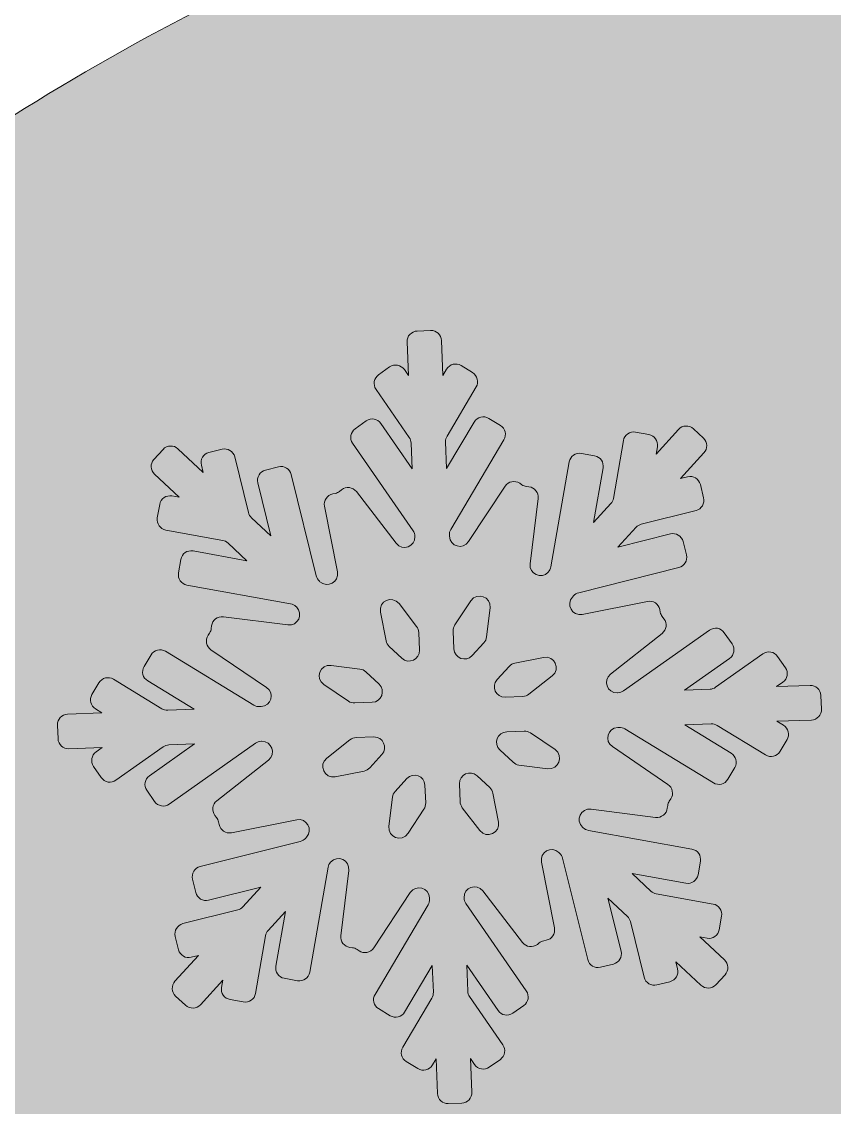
# Model space of a CAD drawing. Header units: millimetres. Extents: x 6 to 192, y -123 to -19.
# Drawn here: x 115.41 to 128.5, y -54.26 to -36.79 of the extents above; entities that cross this region are included whole.
import ezdxf

# ---------------------------------------------------------------- set-up
doc = ezdxf.new("R2010")
doc.units = ezdxf.units.MM
doc.header["$MEASUREMENT"] = 0
doc.layers.add('engraving', color=7, linetype='Continuous')
doc.layers.add('Layer 1', color=7, linetype='Continuous')

msp = doc.modelspace()

# ---------------------------------------------------------------- hatches: boundary and pattern name
at = {"layer": 'Layer 1'}
h = msp.add_hatch(color=2, dxfattribs=at)
h.dxf.hatch_style = 2
edge = h.paths.add_edge_path()
edge.add_spline(control_points=[(177.812, -93.85), (176.467, -94.657), (175.24, -95.279), (174.131, -95.716), (173.022, -96.154), (171.927, -96.439), (170.853, -96.573), (169.777, -96.709), (168.668, -96.691), (167.525, -96.523), (166.382, -96.356), (165.071, -96.069), (163.592, -95.665), (166.349, -92.372), (168.685, -88.49), (170.601, -84.018), (172.518, -79.547), (173.475, -74.992), (173.475, -70.352), (173.475, -65.108), (172.483, -60.184), (170.5, -55.578), (168.516, -50.974), (165.811, -46.956), (162.382, -43.527), (158.953, -40.098), (154.935, -37.393), (150.331, -35.409), (148.214, -34.498), (146.029, -33.798), (143.778, -33.306), (143.229, -31.368), (141.514, -29.909), (139.444, -29.751), (140.949, -28.636), (141.929, -26.852), (141.929, -24.835), (141.929, -21.455), (139.189, -18.715), (135.808, -18.715), (132.428, -18.715), (129.688, -21.455), (129.688, -24.835), (129.688, -26.852), (130.667, -28.636), (132.172, -29.751), (130.144, -29.906), (128.457, -31.31), (127.874, -33.19), (125.431, -33.686), (123.067, -34.425), (120.782, -35.409), (116.177, -37.393), (112.159, -40.098), (108.731, -43.527), (105.302, -46.956), (102.595, -50.974), (100.612, -55.578), (98.628, -60.184), (97.637, -65.108), (97.637, -70.352), (97.637, -75.395), (98.527, -80.102), (100.31, -84.472), (102.09, -88.843), (104.596, -92.74), (107.823, -96.17), (106.209, -97.516), (104.747, -98.809), (103.436, -100.053), (102.125, -101.298), (100.998, -102.39), (100.058, -103.33), (99.115, -104.272), (98.174, -105.347), (97.234, -106.557), (97.234, -106.557), (116.799, -116.844), (116.799, -116.844), (116.865, -116.844), (117.605, -116.322), (119.017, -115.28), (120.429, -114.237), (122.108, -113.095), (124.059, -111.851), (126.009, -110.607), (128.026, -109.464), (130.111, -108.423), (132.193, -107.38), (134.009, -106.86), (135.556, -106.86), (136.699, -106.86), (137.876, -107.044), (139.086, -107.414), (140.296, -107.783), (141.523, -108.237), (142.767, -108.776), (144.01, -109.313), (145.271, -109.901), (146.548, -110.541), (147.825, -111.178), (149.104, -111.767), (150.381, -112.306), (152.196, -113.112), (154.045, -113.884), (155.927, -114.625), (157.81, -115.364), (159.725, -115.986), (161.676, -116.491), (163.626, -116.995), (165.625, -117.331), (167.677, -117.499), (169.727, -117.666), (171.827, -117.583), (173.979, -117.247), (176.869, -116.776), (179.426, -116.07), (181.644, -115.129), (183.863, -114.187), (185.744, -113.247), (187.292, -112.306), (189.039, -111.162), (190.585, -109.951), (191.93, -108.674), (191.93, -108.674), (177.812, -93.85), (177.812, -93.85)], knot_values=[0, 0, 0, 0, 1, 1, 1, 2, 2, 2, 3, 3, 3, 4, 4, 4, 5, 5, 5, 6, 6, 6, 7, 7, 7, 8, 8, 8, 9, 9, 9, 10, 10, 10, 11, 11, 11, 12, 12, 12, 13, 13, 13, 14, 14, 14, 15, 15, 15, 16, 16, 16, 17, 17, 17, 18, 18, 18, 19, 19, 19, 20, 20, 20, 21, 21, 21, 22, 22, 22, 23, 23, 23, 24, 24, 24, 25, 25, 25, 26, 26, 26, 27, 27, 27, 28, 28, 28, 29, 29, 29, 30, 30, 30, 31, 31, 31, 32, 32, 32, 33, 33, 33, 34, 34, 34, 35, 35, 35, 36, 36, 36, 37, 37, 37, 38, 38, 38, 39, 39, 39, 40, 40, 40, 41, 41, 41, 42, 42, 42, 42], degree=3, periodic=1)
edge = h.paths.add_edge_path()
edge.add_spline(control_points=[(132.001, -24.835), (132.001, -22.736), (133.709, -21.028), (135.808, -21.028), (137.908, -21.028), (139.616, -22.736), (139.616, -24.835), (139.616, -26.935), (137.908, -28.643), (135.808, -28.643), (133.709, -28.643), (132.001, -26.935), (132.001, -24.835)], knot_values=[0, 0, 0, 0, 1, 1, 1, 2, 2, 2, 3, 3, 3, 4, 4, 4, 4], degree=3, periodic=1)
edge = h.paths.add_edge_path()
edge.add_spline(control_points=[(150.532, -76.504), (149.691, -78.455), (148.566, -80.152), (147.154, -81.597), (145.742, -83.044), (144.061, -84.186), (142.111, -85.026), (140.16, -85.867), (138.078, -86.286), (135.859, -86.286), (133.64, -86.286), (131.556, -85.867), (129.607, -85.026), (127.655, -84.186), (125.958, -83.044), (124.513, -81.597), (123.067, -80.152), (121.924, -78.455), (121.085, -76.504), (120.243, -74.555), (119.824, -72.47), (119.824, -70.252), (119.824, -68.033), (120.243, -65.95), (121.085, -63.999), (121.924, -62.05), (123.067, -60.369), (124.513, -58.957), (125.958, -57.545), (127.655, -56.42), (129.607, -55.578), (131.556, -54.738), (133.64, -54.318), (135.859, -54.318), (138.078, -54.318), (140.16, -54.738), (142.111, -55.578), (144.061, -56.42), (145.742, -57.545), (147.154, -58.957), (148.566, -60.369), (149.691, -62.05), (150.532, -63.999), (151.372, -65.95), (151.793, -68.033), (151.793, -70.252), (151.793, -72.47), (151.372, -74.555), (150.532, -76.504)], knot_values=[0, 0, 0, 0, 1, 1, 1, 2, 2, 2, 3, 3, 3, 4, 4, 4, 5, 5, 5, 6, 6, 6, 7, 7, 7, 8, 8, 8, 9, 9, 9, 10, 10, 10, 11, 11, 11, 12, 12, 12, 13, 13, 13, 14, 14, 14, 15, 15, 15, 16, 16, 16, 16], degree=3, periodic=1)

# ---------------------------------------------------------------- linework, layer by layer
at = {"layer": 'engraving', "lineweight": 0}
for points, knots in [([(128.281, -47.632), (128.277, -47.539), (128.199, -47.466), (128.106, -47.47), (128.106, -47.47), (127.568, -47.491), (127.568, -47.491), (127.568, -47.491), (127.668, -47.42), (127.668, -47.42), (127.744, -47.367), (127.762, -47.263), (127.709, -47.186), (127.709, -47.186), (127.584, -47.005), (127.584, -47.005), (127.531, -46.928), (127.425, -46.909), (127.348, -46.964), (127.348, -46.964), (126.586, -47.501), (126.586, -47.501), (126.56, -47.52), (126.528, -47.531), (126.496, -47.532), (126.496, -47.532), (126.085, -47.548), (126.085, -47.548), (126.085, -47.548), (126.809, -47.036), (126.809, -47.036), (126.885, -46.983), (126.903, -46.879), (126.851, -46.802), (126.851, -46.802), (126.726, -46.622), (126.726, -46.622), (126.672, -46.544), (126.566, -46.526), (126.489, -46.58), (126.489, -46.58), (125.103, -47.559), (125.103, -47.559), (125.076, -47.578), (125.045, -47.588), (125.012, -47.59), (125.012, -47.59), (125.004, -47.59), (125.004, -47.59), (124.841, -47.596), (124.764, -47.39), (124.893, -47.289), (124.893, -47.289), (125.725, -46.634), (125.725, -46.634), (125.797, -46.577), (125.81, -46.471), (125.754, -46.398), (125.754, -46.398), (125.727, -46.363), (125.727, -46.363), (125.711, -46.343), (125.7, -46.319), (125.695, -46.293), (125.695, -46.293), (125.687, -46.251), (125.687, -46.251), (125.669, -46.159), (125.58, -46.099), (125.488, -46.118), (125.488, -46.118), (124.438, -46.327), (124.438, -46.327), (124.278, -46.359), (124.171, -46.168), (124.281, -46.048), (124.281, -46.048), (124.298, -46.028), (124.298, -46.028), (124.32, -46.004), (124.35, -45.987), (124.382, -45.979), (124.382, -45.979), (125.992, -45.575), (125.992, -45.575), (126.082, -45.552), (126.137, -45.461), (126.115, -45.37), (126.115, -45.37), (126.062, -45.156), (126.062, -45.156), (126.039, -45.065), (125.947, -45.01), (125.857, -45.033), (125.857, -45.033), (125.014, -45.244), (125.014, -45.244), (125.014, -45.244), (125.304, -44.926), (125.304, -44.926), (125.326, -44.902), (125.356, -44.884), (125.388, -44.876), (125.388, -44.876), (126.27, -44.655), (126.27, -44.655), (126.36, -44.632), (126.415, -44.541), (126.393, -44.45), (126.393, -44.45), (126.34, -44.236), (126.34, -44.236), (126.317, -44.146), (126.226, -44.09), (126.135, -44.113), (126.135, -44.113), (126.02, -44.142), (126.02, -44.142), (126.02, -44.142), (126.398, -43.728), (126.398, -43.728), (126.46, -43.659), (126.456, -43.554), (126.388, -43.491), (126.388, -43.491), (126.228, -43.341), (126.228, -43.341), (126.16, -43.277), (126.052, -43.281), (125.988, -43.35), (125.988, -43.35), (125.627, -43.746), (125.627, -43.746), (125.627, -43.746), (125.648, -43.628), (125.648, -43.628), (125.664, -43.536), (125.603, -43.449), (125.511, -43.433), (125.511, -43.433), (125.298, -43.394), (125.298, -43.394), (125.206, -43.378), (125.117, -43.439), (125.101, -43.531), (125.101, -43.531), (124.94, -44.46), (124.94, -44.46), (124.934, -44.492), (124.92, -44.521), (124.898, -44.545), (124.898, -44.545), (124.621, -44.849), (124.621, -44.849), (124.621, -44.849), (124.774, -43.97), (124.774, -43.97), (124.79, -43.879), (124.729, -43.792), (124.638, -43.775), (124.638, -43.775), (124.424, -43.737), (124.424, -43.737), (124.332, -43.72), (124.244, -43.782), (124.228, -43.874), (124.228, -43.874), (123.934, -45.563), (123.934, -45.563), (123.928, -45.594), (123.914, -45.624), (123.892, -45.647), (123.892, -45.647), (123.892, -45.647), (123.892, -45.647), (123.781, -45.769), (123.58, -45.676), (123.6, -45.513), (123.6, -45.513), (123.727, -44.461), (123.727, -44.461), (123.739, -44.369), (123.673, -44.285), (123.581, -44.273), (123.581, -44.273), (123.541, -44.268), (123.541, -44.268), (123.514, -44.265), (123.489, -44.255), (123.467, -44.24), (123.467, -44.24), (123.434, -44.218), (123.434, -44.218), (123.356, -44.165), (123.25, -44.186), (123.198, -44.264), (123.198, -44.264), (122.609, -45.156), (122.609, -45.156), (122.519, -45.293), (122.306, -45.234), (122.299, -45.07), (122.299, -45.07), (122.299, -45.051), (122.299, -45.051), (122.297, -45.019), (122.305, -44.987), (122.322, -44.959), (122.322, -44.959), (123.177, -43.517), (123.177, -43.517), (123.224, -43.438), (123.198, -43.335), (123.12, -43.287), (123.12, -43.287), (122.933, -43.173), (122.933, -43.173), (122.853, -43.124), (122.748, -43.151), (122.7, -43.231), (122.7, -43.231), (122.255, -43.981), (122.255, -43.981), (122.255, -43.981), (122.238, -43.55), (122.238, -43.55), (122.236, -43.517), (122.245, -43.485), (122.261, -43.457), (122.261, -43.457), (122.73, -42.666), (122.73, -42.666), (122.778, -42.587), (122.752, -42.484), (122.673, -42.436), (122.673, -42.436), (122.487, -42.322), (122.487, -42.322), (122.406, -42.273), (122.301, -42.299), (122.253, -42.38), (122.253, -42.38), (122.194, -42.48), (122.194, -42.48), (122.194, -42.48), (122.172, -41.92), (122.172, -41.92), (122.168, -41.827), (122.09, -41.754), (121.996, -41.758), (121.996, -41.758), (121.78, -41.766), (121.78, -41.766), (121.687, -41.77), (121.614, -41.848), (121.618, -41.942), (121.618, -41.942), (121.64, -42.482), (121.64, -42.482), (121.64, -42.482), (121.574, -42.387), (121.574, -42.387), (121.52, -42.31), (121.414, -42.291), (121.337, -42.345), (121.337, -42.345), (121.16, -42.471), (121.16, -42.471), (121.084, -42.524), (121.065, -42.628), (121.118, -42.705), (121.118, -42.705), (121.654, -43.48), (121.654, -43.48), (121.672, -43.506), (121.682, -43.537), (121.683, -43.569), (121.683, -43.569), (121.7, -43.984), (121.7, -43.984), (121.7, -43.984), (121.197, -43.255), (121.197, -43.255), (121.143, -43.178), (121.037, -43.159), (120.961, -43.213), (120.961, -43.213), (120.783, -43.339), (120.783, -43.339), (120.707, -43.392), (120.688, -43.496), (120.741, -43.573), (120.741, -43.573), (121.715, -44.981), (121.715, -44.981), (121.733, -45.007), (121.743, -45.038), (121.744, -45.07), (121.744, -45.07), (121.744, -45.073), (121.744, -45.073), (121.751, -45.238), (121.542, -45.313), (121.442, -45.183), (121.442, -45.183), (120.802, -44.352), (120.802, -44.352), (120.744, -44.277), (120.637, -44.264), (120.564, -44.322), (120.564, -44.322), (120.532, -44.347), (120.532, -44.347), (120.511, -44.363), (120.487, -44.375), (120.461, -44.38), (120.461, -44.38), (120.421, -44.388), (120.421, -44.388), (120.33, -44.406), (120.27, -44.495), (120.288, -44.586), (120.288, -44.586), (120.497, -45.645), (120.497, -45.645), (120.529, -45.806), (120.336, -45.913), (120.216, -45.801), (120.216, -45.801), (120.206, -45.792), (120.206, -45.792), (120.182, -45.77), (120.165, -45.741), (120.157, -45.709), (120.157, -45.709), (119.753, -44.076), (119.753, -44.076), (119.731, -43.985), (119.639, -43.93), (119.548, -43.953), (119.548, -43.953), (119.338, -44.006), (119.338, -44.006), (119.248, -44.028), (119.193, -44.12), (119.215, -44.21), (119.215, -44.21), (119.426, -45.063), (119.426, -45.063), (119.426, -45.063), (119.114, -44.771), (119.114, -44.771), (119.09, -44.749), (119.073, -44.72), (119.065, -44.688), (119.065, -44.688), (118.844, -43.792), (118.844, -43.792), (118.821, -43.701), (118.729, -43.646), (118.639, -43.669), (118.639, -43.669), (118.428, -43.722), (118.428, -43.722), (118.338, -43.744), (118.283, -43.836), (118.306, -43.926), (118.306, -43.926), (118.334, -44.042), (118.334, -44.042), (118.334, -44.042), (117.929, -43.663), (117.929, -43.663), (117.86, -43.599), (117.752, -43.603), (117.689, -43.672), (117.689, -43.672), (117.541, -43.834), (117.541, -43.834), (117.479, -43.902), (117.483, -44.008), (117.551, -44.071), (117.551, -44.071), (117.947, -44.442), (117.947, -44.442), (117.947, -44.442), (117.831, -44.421), (117.831, -44.421), (117.739, -44.404), (117.651, -44.466), (117.635, -44.558), (117.635, -44.558), (117.597, -44.775), (117.597, -44.775), (117.581, -44.866), (117.642, -44.954), (117.734, -44.97), (117.734, -44.97), (118.65, -45.136), (118.65, -45.136), (118.682, -45.142), (118.712, -45.157), (118.736, -45.179), (118.736, -45.179), (119.039, -45.463), (119.039, -45.463), (119.039, -45.463), (118.172, -45.306), (118.172, -45.306), (118.08, -45.289), (117.992, -45.351), (117.976, -45.443), (117.976, -45.443), (117.938, -45.66), (117.938, -45.66), (117.922, -45.752), (117.983, -45.839), (118.074, -45.855), (118.074, -45.855), (119.743, -46.157), (119.743, -46.157), (119.775, -46.163), (119.804, -46.178), (119.828, -46.2), (119.828, -46.2), (119.836, -46.207), (119.836, -46.207), (119.955, -46.319), (119.862, -46.519), (119.699, -46.498), (119.699, -46.498), (118.66, -46.366), (118.66, -46.366), (118.567, -46.354), (118.482, -46.42), (118.471, -46.513), (118.471, -46.513), (118.466, -46.556), (118.466, -46.556), (118.462, -46.582), (118.453, -46.606), (118.439, -46.628), (118.439, -46.628), (118.415, -46.664), (118.415, -46.664), (118.364, -46.741), (118.385, -46.845), (118.461, -46.897), (118.461, -46.897), (119.357, -47.504), (119.357, -47.504), (119.491, -47.595), (119.431, -47.806), (119.268, -47.812), (119.268, -47.812), (119.247, -47.813), (119.247, -47.813), (119.214, -47.815), (119.181, -47.806), (119.153, -47.789), (119.153, -47.789), (117.729, -46.922), (117.729, -46.922), (117.649, -46.873), (117.544, -46.899), (117.496, -46.98), (117.496, -46.98), (117.384, -47.168), (117.384, -47.168), (117.337, -47.248), (117.363, -47.35), (117.442, -47.399), (117.442, -47.399), (118.19, -47.854), (118.19, -47.854), (118.19, -47.854), (117.764, -47.871), (117.764, -47.871), (117.731, -47.872), (117.698, -47.864), (117.669, -47.846), (117.669, -47.846), (116.889, -47.371), (116.889, -47.371), (116.809, -47.322), (116.704, -47.348), (116.656, -47.429), (116.656, -47.429), (116.545, -47.618), (116.545, -47.618), (116.497, -47.697), (116.523, -47.8), (116.602, -47.848), (116.602, -47.848), (116.706, -47.912), (116.706, -47.912), (116.706, -47.912), (116.151, -47.933), (116.151, -47.933), (116.058, -47.937), (115.985, -48.016), (115.989, -48.109), (115.989, -48.109), (115.998, -48.329), (115.998, -48.329), (116.002, -48.423), (116.08, -48.495), (116.173, -48.491), (116.173, -48.491), (116.711, -48.471), (116.711, -48.471), (116.711, -48.471), (116.611, -48.541), (116.611, -48.541), (116.536, -48.594), (116.517, -48.699), (116.57, -48.775), (116.57, -48.775), (116.695, -48.956), (116.695, -48.956), (116.748, -49.033), (116.854, -49.052), (116.931, -48.998), (116.931, -48.998), (117.693, -48.46), (117.693, -48.46), (117.719, -48.441), (117.751, -48.43), (117.783, -48.429), (117.783, -48.429), (118.195, -48.413), (118.195, -48.413), (118.195, -48.413), (117.47, -48.925), (117.47, -48.925), (117.394, -48.978), (117.376, -49.082), (117.428, -49.159), (117.428, -49.159), (117.553, -49.339), (117.553, -49.339), (117.607, -49.417), (117.713, -49.436), (117.79, -49.381), (117.79, -49.381), (119.176, -48.402), (119.176, -48.402), (119.203, -48.383), (119.234, -48.373), (119.267, -48.371), (119.267, -48.371), (119.275, -48.371), (119.275, -48.371), (119.439, -48.365), (119.515, -48.571), (119.386, -48.672), (119.386, -48.672), (118.555, -49.327), (118.555, -49.327), (118.482, -49.384), (118.469, -49.49), (118.525, -49.563), (118.525, -49.563), (118.552, -49.598), (118.552, -49.598), (118.568, -49.618), (118.579, -49.642), (118.584, -49.668), (118.584, -49.668), (118.592, -49.71), (118.592, -49.71), (118.61, -49.802), (118.699, -49.862), (118.791, -49.843), (118.791, -49.843), (119.841, -49.634), (119.841, -49.634), (120.001, -49.602), (120.108, -49.793), (119.999, -49.914), (119.999, -49.914), (119.981, -49.933), (119.981, -49.933), (119.959, -49.957), (119.93, -49.974), (119.897, -49.983), (119.897, -49.983), (118.287, -50.387), (118.287, -50.387), (118.197, -50.409), (118.142, -50.501), (118.164, -50.591), (118.164, -50.591), (118.217, -50.805), (118.217, -50.805), (118.24, -50.896), (118.332, -50.951), (118.422, -50.928), (118.422, -50.928), (119.265, -50.717), (119.265, -50.717), (119.265, -50.717), (118.975, -51.035), (118.975, -51.035), (118.953, -51.059), (118.924, -51.077), (118.891, -51.085), (118.891, -51.085), (118.009, -51.306), (118.009, -51.306), (117.919, -51.329), (117.864, -51.42), (117.886, -51.511), (117.886, -51.511), (117.939, -51.725), (117.939, -51.725), (117.962, -51.816), (118.054, -51.871), (118.144, -51.848), (118.144, -51.848), (118.259, -51.819), (118.259, -51.819), (118.259, -51.819), (117.881, -52.233), (117.881, -52.233), (117.819, -52.302), (117.823, -52.407), (117.891, -52.471), (117.891, -52.471), (118.051, -52.62), (118.051, -52.62), (118.119, -52.684), (118.227, -52.68), (118.291, -52.611), (118.291, -52.611), (118.652, -52.215), (118.652, -52.215), (118.652, -52.215), (118.631, -52.333), (118.631, -52.333), (118.615, -52.425), (118.676, -52.512), (118.768, -52.528), (118.768, -52.528), (118.981, -52.567), (118.981, -52.567), (119.074, -52.584), (119.162, -52.522), (119.178, -52.43), (119.178, -52.43), (119.339, -51.501), (119.339, -51.501), (119.345, -51.469), (119.359, -51.44), (119.381, -51.416), (119.381, -51.416), (119.658, -51.112), (119.658, -51.112), (119.658, -51.112), (119.505, -51.991), (119.505, -51.991), (119.489, -52.082), (119.55, -52.169), (119.641, -52.186), (119.641, -52.186), (119.855, -52.225), (119.855, -52.225), (119.947, -52.241), (120.035, -52.18), (120.051, -52.087), (120.051, -52.087), (120.345, -50.399), (120.345, -50.399), (120.351, -50.367), (120.365, -50.337), (120.387, -50.314), (120.387, -50.314), (120.387, -50.314), (120.387, -50.314), (120.498, -50.192), (120.699, -50.285), (120.679, -50.448), (120.679, -50.448), (120.552, -51.5), (120.552, -51.5), (120.54, -51.592), (120.606, -51.676), (120.698, -51.688), (120.698, -51.688), (120.738, -51.693), (120.738, -51.693), (120.765, -51.696), (120.79, -51.706), (120.812, -51.721), (120.812, -51.721), (120.845, -51.743), (120.845, -51.743), (120.923, -51.796), (121.029, -51.775), (121.081, -51.697), (121.081, -51.697), (121.67, -50.805), (121.67, -50.805), (121.761, -50.668), (121.973, -50.727), (121.98, -50.891), (121.98, -50.891), (121.981, -50.91), (121.981, -50.91), (121.982, -50.942), (121.974, -50.975), (121.957, -51.003), (121.957, -51.003), (121.102, -52.444), (121.102, -52.444), (121.055, -52.524), (121.081, -52.626), (121.16, -52.674), (121.16, -52.674), (121.346, -52.788), (121.346, -52.788), (121.426, -52.837), (121.531, -52.811), (121.579, -52.73), (121.579, -52.73), (122.024, -51.98), (122.024, -51.98), (122.024, -51.98), (122.041, -52.411), (122.041, -52.411), (122.043, -52.444), (122.034, -52.476), (122.018, -52.504), (122.018, -52.504), (121.549, -53.295), (121.549, -53.295), (121.502, -53.375), (121.527, -53.477), (121.606, -53.525), (121.606, -53.525), (121.793, -53.639), (121.793, -53.639), (121.873, -53.688), (121.978, -53.662), (122.026, -53.581), (122.026, -53.581), (122.085, -53.481), (122.085, -53.481), (122.085, -53.481), (122.107, -54.041), (122.107, -54.041), (122.111, -54.134), (122.189, -54.207), (122.282, -54.203), (122.282, -54.203), (122.499, -54.195), (122.499, -54.195), (122.592, -54.191), (122.665, -54.113), (122.661, -54.019), (122.661, -54.019), (122.64, -53.479), (122.64, -53.479), (122.64, -53.479), (122.705, -53.574), (122.705, -53.574), (122.759, -53.651), (122.865, -53.67), (122.942, -53.616), (122.942, -53.616), (123.12, -53.491), (123.12, -53.491), (123.195, -53.437), (123.214, -53.333), (123.161, -53.257), (123.161, -53.257), (122.625, -52.481), (122.625, -52.481), (122.607, -52.455), (122.597, -52.424), (122.595, -52.392), (122.595, -52.392), (122.579, -51.977), (122.579, -51.977), (122.579, -51.977), (123.082, -52.706), (123.082, -52.706), (123.136, -52.783), (123.242, -52.802), (123.319, -52.748), (123.319, -52.748), (123.497, -52.622), (123.497, -52.622), (123.572, -52.569), (123.591, -52.465), (123.538, -52.389), (123.538, -52.389), (122.565, -50.98), (122.565, -50.98), (122.546, -50.954), (122.536, -50.923), (122.535, -50.891), (122.535, -50.891), (122.535, -50.888), (122.535, -50.888), (122.528, -50.724), (122.737, -50.648), (122.837, -50.778), (122.837, -50.778), (123.477, -51.61), (123.477, -51.61), (123.535, -51.684), (123.642, -51.697), (123.716, -51.639), (123.716, -51.639), (123.747, -51.614), (123.747, -51.614), (123.768, -51.598), (123.793, -51.587), (123.819, -51.581), (123.819, -51.581), (123.858, -51.574), (123.858, -51.574), (123.95, -51.555), (124.009, -51.467), (123.991, -51.375), (123.991, -51.375), (123.782, -50.315), (123.782, -50.315), (123.75, -50.155), (123.943, -50.048), (124.063, -50.159), (124.063, -50.159), (124.073, -50.169), (124.073, -50.169), (124.097, -50.191), (124.114, -50.22), (124.122, -50.252), (124.122, -50.252), (124.526, -51.885), (124.526, -51.885), (124.548, -51.976), (124.64, -52.031), (124.731, -52.008), (124.731, -52.008), (124.941, -51.956), (124.941, -51.956), (125.031, -51.933), (125.086, -51.842), (125.064, -51.751), (125.064, -51.751), (124.853, -50.898), (124.853, -50.898), (124.853, -50.898), (125.165, -51.19), (125.165, -51.19), (125.189, -51.213), (125.206, -51.241), (125.214, -51.273), (125.214, -51.273), (125.436, -52.169), (125.436, -52.169), (125.458, -52.26), (125.55, -52.315), (125.641, -52.292), (125.641, -52.292), (125.851, -52.24), (125.851, -52.24), (125.941, -52.217), (125.996, -52.125), (125.974, -52.035), (125.974, -52.035), (125.945, -51.919), (125.945, -51.919), (125.945, -51.919), (126.35, -52.298), (126.35, -52.298), (126.419, -52.363), (126.527, -52.358), (126.59, -52.289), (126.59, -52.289), (126.738, -52.128), (126.738, -52.128), (126.8, -52.059), (126.796, -51.953), (126.728, -51.89), (126.728, -51.89), (126.332, -51.519), (126.332, -51.519), (126.332, -51.519), (126.448, -51.54), (126.448, -51.54), (126.54, -51.557), (126.628, -51.496), (126.644, -51.403), (126.644, -51.403), (126.682, -51.186), (126.682, -51.186), (126.698, -51.095), (126.637, -51.007), (126.545, -50.991), (126.545, -50.991), (125.629, -50.825), (125.629, -50.825), (125.597, -50.819), (125.567, -50.805), (125.543, -50.782), (125.543, -50.782), (125.24, -50.498), (125.24, -50.498), (125.24, -50.498), (126.107, -50.655), (126.107, -50.655), (126.199, -50.672), (126.287, -50.61), (126.303, -50.518), (126.303, -50.518), (126.341, -50.301), (126.341, -50.301), (126.357, -50.209), (126.296, -50.122), (126.205, -50.106), (126.205, -50.106), (124.537, -49.804), (124.537, -49.804), (124.505, -49.798), (124.475, -49.784), (124.451, -49.761), (124.451, -49.761), (124.443, -49.754), (124.443, -49.754), (124.324, -49.642), (124.417, -49.442), (124.58, -49.463), (124.58, -49.463), (125.619, -49.595), (125.619, -49.595), (125.712, -49.607), (125.797, -49.541), (125.808, -49.448), (125.808, -49.448), (125.814, -49.405), (125.814, -49.405), (125.817, -49.38), (125.826, -49.355), (125.84, -49.333), (125.84, -49.333), (125.864, -49.297), (125.864, -49.297), (125.915, -49.22), (125.894, -49.116), (125.818, -49.064), (125.818, -49.064), (124.923, -48.457), (124.923, -48.457), (124.788, -48.366), (124.848, -48.155), (125.011, -48.149), (125.011, -48.149), (125.032, -48.148), (125.032, -48.148), (125.065, -48.147), (125.098, -48.155), (125.126, -48.172), (125.126, -48.172), (126.55, -49.04), (126.55, -49.04), (126.63, -49.088), (126.735, -49.062), (126.783, -48.982), (126.783, -48.982), (126.895, -48.793), (126.895, -48.793), (126.942, -48.713), (126.916, -48.611), (126.837, -48.563), (126.837, -48.563), (126.089, -48.107), (126.089, -48.107), (126.089, -48.107), (126.515, -48.09), (126.515, -48.09), (126.549, -48.089), (126.581, -48.098), (126.61, -48.115), (126.61, -48.115), (127.39, -48.59), (127.39, -48.59), (127.47, -48.639), (127.575, -48.613), (127.623, -48.532), (127.623, -48.532), (127.735, -48.343), (127.735, -48.343), (127.782, -48.264), (127.756, -48.161), (127.677, -48.113), (127.677, -48.113), (127.573, -48.049), (127.573, -48.049), (127.573, -48.049), (128.128, -48.028), (128.128, -48.028), (128.221, -48.024), (128.294, -47.945), (128.29, -47.852), (128.29, -47.852), (128.281, -47.632), (128.281, -47.632)], [0, 0, 0, 0, 1, 1, 1, 2, 2, 2, 3, 3, 3, 4, 4, 4, 5, 5, 5, 6, 6, 6, 7, 7, 7, 8, 8, 8, 9, 9, 9, 10, 10, 10, 11, 11, 11, 12, 12, 12, 13, 13, 13, 14, 14, 14, 15, 15, 15, 16, 16, 16, 17, 17, 17, 18, 18, 18, 19, 19, 19, 20, 20, 20, 21, 21, 21, 22, 22, 22, 23, 23, 23, 24, 24, 24, 25, 25, 25, 26, 26, 26, 27, 27, 27, 28, 28, 28, 29, 29, 29, 30, 30, 30, 31, 31, 31, 32, 32, 32, 33, 33, 33, 34, 34, 34, 35, 35, 35, 36, 36, 36, 37, 37, 37, 38, 38, 38, 39, 39, 39, 40, 40, 40, 41, 41, 41, 42, 42, 42, 43, 43, 43, 44, 44, 44, 45, 45, 45, 46, 46, 46, 47, 47, 47, 48, 48, 48, 49, 49, 49, 50, 50, 50, 51, 51, 51, 52, 52, 52, 53, 53, 53, 54, 54, 54, 55, 55, 55, 56, 56, 56, 57, 57, 57, 58, 58, 58, 59, 59, 59, 60, 60, 60, 61, 61, 61, 62, 62, 62, 63, 63, 63, 64, 64, 64, 65, 65, 65, 66, 66, 66, 67, 67, 67, 68, 68, 68, 69, 69, 69, 70, 70, 70, 71, 71, 71, 72, 72, 72, 73, 73, 73, 74, 74, 74, 75, 75, 75, 76, 76, 76, 77, 77, 77, 78, 78, 78, 79, 79, 79, 80, 80, 80, 81, 81, 81, 82, 82, 82, 83, 83, 83, 84, 84, 84, 85, 85, 85, 86, 86, 86, 87, 87, 87, 88, 88, 88, 89, 89, 89, 90, 90, 90, 91, 91, 91, 92, 92, 92, 93, 93, 93, 94, 94, 94, 95, 95, 95, 96, 96, 96, 97, 97, 97, 98, 98, 98, 99, 99, 99, 100, 100, 100, 101, 101, 101, 102, 102, 102, 103, 103, 103, 104, 104, 104, 105, 105, 105, 106, 106, 106, 107, 107, 107, 108, 108, 108, 109, 109, 109, 110, 110, 110, 111, 111, 111, 112, 112, 112, 113, 113, 113, 114, 114, 114, 115, 115, 115, 116, 116, 116, 117, 117, 117, 118, 118, 118, 119, 119, 119, 120, 120, 120, 121, 121, 121, 122, 122, 122, 123, 123, 123, 124, 124, 124, 125, 125, 125, 126, 126, 126, 127, 127, 127, 128, 128, 128, 129, 129, 129, 130, 130, 130, 131, 131, 131, 132, 132, 132, 133, 133, 133, 134, 134, 134, 135, 135, 135, 136, 136, 136, 137, 137, 137, 138, 138, 138, 139, 139, 139, 140, 140, 140, 141, 141, 141, 142, 142, 142, 143, 143, 143, 144, 144, 144, 145, 145, 145, 146, 146, 146, 147, 147, 147, 148, 148, 148, 149, 149, 149, 150, 150, 150, 151, 151, 151, 152, 152, 152, 153, 153, 153, 154, 154, 154, 155, 155, 155, 156, 156, 156, 157, 157, 157, 158, 158, 158, 159, 159, 159, 160, 160, 160, 161, 161, 161, 162, 162, 162, 163, 163, 163, 164, 164, 164, 165, 165, 165, 166, 166, 166, 167, 167, 167, 168, 168, 168, 169, 169, 169, 170, 170, 170, 171, 171, 171, 172, 172, 172, 173, 173, 173, 174, 174, 174, 175, 175, 175, 176, 176, 176, 177, 177, 177, 178, 178, 178, 179, 179, 179, 180, 180, 180, 181, 181, 181, 182, 182, 182, 183, 183, 183, 184, 184, 184, 185, 185, 185, 186, 186, 186, 187, 187, 187, 188, 188, 188, 189, 189, 189, 190, 190, 190, 191, 191, 191, 192, 192, 192, 193, 193, 193, 194, 194, 194, 195, 195, 195, 196, 196, 196, 197, 197, 197, 198, 198, 198, 199, 199, 199, 200, 200, 200, 201, 201, 201, 202, 202, 202, 203, 203, 203, 204, 204, 204, 205, 205, 205, 206, 206, 206, 207, 207, 207, 208, 208, 208, 209, 209, 209, 210, 210, 210, 211, 211, 211, 212, 212, 212, 213, 213, 213, 214, 214, 214, 215, 215, 215, 216, 216, 216, 217, 217, 217, 218, 218, 218, 219, 219, 219, 220, 220, 220, 221, 221, 221, 222, 222, 222, 223, 223, 223, 224, 224, 224, 225, 225, 225, 226, 226, 226, 227, 227, 227, 228, 228, 228, 229, 229, 229, 230, 230, 230, 231, 231, 231, 232, 232, 232, 233, 233, 233, 234, 234, 234, 235, 235, 235, 236, 236, 236, 237, 237, 237, 238, 238, 238, 239, 239, 239, 240, 240, 240, 241, 241, 241, 242, 242, 242, 243, 243, 243, 244, 244, 244, 245, 245, 245, 246, 246, 246, 247, 247, 247, 248, 248, 248, 249, 249, 249, 250, 250, 250, 251, 251, 251, 252, 252, 252, 253, 253, 253, 254, 254, 254, 255, 255, 255, 256, 256, 256, 257, 257, 257, 258, 258, 258, 259, 259, 259, 260, 260, 260, 261, 261, 261, 262, 262, 262, 263, 263, 263, 264, 264, 264, 265, 265, 265, 266, 266, 266, 267, 267, 267, 268, 268, 268, 269, 269, 269, 270, 270, 270, 271, 271, 271, 272, 272, 272, 273, 273, 273, 274, 274, 274, 275, 275, 275, 276, 276, 276, 277, 277, 277, 278, 278, 278, 279, 279, 279, 280, 280, 280, 281, 281, 281, 282, 282, 282, 283, 283, 283, 284, 284, 284, 285, 285, 285, 286, 286, 286, 287, 287, 287, 288, 288, 288, 289, 289, 289, 290, 290, 290, 291, 291, 291, 292, 292, 292, 293, 293, 293, 294, 294, 294, 295, 295, 295, 296, 296, 296, 297, 297, 297, 298, 298, 298, 299, 299, 299, 300, 300, 300, 301, 301, 301, 302, 302, 302, 303, 303, 303, 304, 304, 304, 305, 305, 305, 306, 306, 306, 307, 307, 307, 308, 308, 308, 309, 309, 309, 310, 310, 310, 311, 311, 311, 312, 312, 312, 313, 313, 313, 314, 314, 314, 315, 315, 315, 316, 316, 316, 317, 317, 317, 318, 318, 318, 319, 319, 319, 320, 320, 320, 321, 321, 321, 322, 322, 322, 323, 323, 323, 324, 324, 324, 325, 325, 325, 326, 326, 326, 327, 327, 327, 328, 328, 328, 329, 329, 329, 330, 330, 330, 331, 331, 331, 332, 332, 332, 333, 333, 333, 334, 334, 334, 335, 335, 335, 336, 336, 336, 336]), ([(121.489, -46.154), (121.489, -46.154), (121.772, -46.522), (121.772, -46.522), (121.793, -46.55), (121.805, -46.583), (121.807, -46.618), (121.807, -46.618), (121.818, -46.904), (121.818, -46.904), (121.825, -47.055), (121.645, -47.137), (121.534, -47.034), (121.534, -47.034), (121.331, -46.844), (121.331, -46.844), (121.305, -46.82), (121.287, -46.788), (121.281, -46.753), (121.281, -46.753), (121.189, -46.29), (121.189, -46.29), (121.155, -46.115), (121.38, -46.013), (121.489, -46.154)], [0, 0, 0, 0, 1, 1, 1, 2, 2, 2, 3, 3, 3, 4, 4, 4, 5, 5, 5, 6, 6, 6, 7, 7, 7, 8, 8, 8, 8]), ([(122.373, -46.884), (122.373, -46.884), (122.361, -46.598), (122.361, -46.598), (122.36, -46.563), (122.369, -46.528), (122.389, -46.498), (122.389, -46.498), (122.646, -46.109), (122.646, -46.109), (122.744, -45.96), (122.976, -46.045), (122.955, -46.222), (122.955, -46.222), (122.898, -46.691), (122.898, -46.691), (122.894, -46.725), (122.878, -46.758), (122.855, -46.784), (122.855, -46.784), (122.666, -46.991), (122.666, -46.991), (122.564, -47.102), (122.379, -47.035), (122.373, -46.884)], [0, 0, 0, 0, 1, 1, 1, 2, 2, 2, 3, 3, 3, 4, 4, 4, 5, 5, 5, 6, 6, 6, 7, 7, 7, 8, 8, 8, 8]), ([(123.067, -47.378), (123.067, -47.378), (123.261, -47.164), (123.261, -47.164), (123.286, -47.138), (123.318, -47.12), (123.353, -47.113), (123.353, -47.113), (123.817, -47.02), (123.817, -47.02), (123.991, -46.985), (124.094, -47.209), (123.954, -47.318), (123.954, -47.318), (123.58, -47.613), (123.58, -47.613), (123.552, -47.635), (123.518, -47.648), (123.483, -47.649), (123.483, -47.649), (123.198, -47.66), (123.198, -47.66), (123.048, -47.666), (122.966, -47.488), (123.067, -47.378)], [0, 0, 0, 0, 1, 1, 1, 2, 2, 2, 3, 3, 3, 4, 4, 4, 5, 5, 5, 6, 6, 6, 7, 7, 7, 8, 8, 8, 8]), ([(120.675, -47.725), (120.675, -47.725), (120.279, -47.456), (120.279, -47.456), (120.131, -47.357), (120.218, -47.127), (120.395, -47.149), (120.395, -47.149), (120.86, -47.208), (120.86, -47.208), (120.895, -47.213), (120.928, -47.228), (120.954, -47.252), (120.954, -47.252), (121.166, -47.451), (121.166, -47.451), (121.276, -47.554), (121.207, -47.737), (121.057, -47.743), (121.057, -47.743), (120.776, -47.754), (120.776, -47.754), (120.74, -47.755), (120.705, -47.745), (120.675, -47.725)], [0, 0, 0, 0, 1, 1, 1, 2, 2, 2, 3, 3, 3, 4, 4, 4, 5, 5, 5, 6, 6, 6, 7, 7, 7, 8, 8, 8, 8]), ([(123.604, -48.236), (123.604, -48.236), (124, -48.505), (124, -48.505), (124.147, -48.604), (124.061, -48.834), (123.884, -48.812), (123.884, -48.812), (123.419, -48.753), (123.419, -48.753), (123.384, -48.748), (123.351, -48.733), (123.325, -48.709), (123.325, -48.709), (123.113, -48.51), (123.113, -48.51), (123.003, -48.408), (123.072, -48.224), (123.222, -48.218), (123.222, -48.218), (123.503, -48.207), (123.503, -48.207), (123.539, -48.206), (123.574, -48.216), (123.604, -48.236)], [0, 0, 0, 0, 1, 1, 1, 2, 2, 2, 3, 3, 3, 4, 4, 4, 5, 5, 5, 6, 6, 6, 7, 7, 7, 8, 8, 8, 8]), ([(121.212, -48.584), (121.212, -48.584), (121.018, -48.797), (121.018, -48.797), (120.994, -48.823), (120.961, -48.841), (120.926, -48.849), (120.926, -48.849), (120.462, -48.941), (120.462, -48.941), (120.288, -48.976), (120.185, -48.753), (120.325, -48.643), (120.325, -48.643), (120.699, -48.348), (120.699, -48.348), (120.727, -48.326), (120.761, -48.314), (120.797, -48.312), (120.797, -48.312), (121.081, -48.301), (121.081, -48.301), (121.231, -48.295), (121.313, -48.473), (121.212, -48.584)], [0, 0, 0, 0, 1, 1, 1, 2, 2, 2, 3, 3, 3, 4, 4, 4, 5, 5, 5, 6, 6, 6, 7, 7, 7, 8, 8, 8, 8]), ([(121.906, -49.077), (121.906, -49.077), (121.918, -49.363), (121.918, -49.363), (121.919, -49.398), (121.91, -49.433), (121.89, -49.463), (121.89, -49.463), (121.633, -49.852), (121.633, -49.852), (121.535, -50.001), (121.303, -49.916), (121.324, -49.739), (121.324, -49.739), (121.381, -49.271), (121.381, -49.271), (121.386, -49.236), (121.401, -49.203), (121.424, -49.177), (121.424, -49.177), (121.613, -48.97), (121.613, -48.97), (121.715, -48.859), (121.9, -48.927), (121.906, -49.077)], [0, 0, 0, 0, 1, 1, 1, 2, 2, 2, 3, 3, 3, 4, 4, 4, 5, 5, 5, 6, 6, 6, 7, 7, 7, 8, 8, 8, 8]), ([(122.79, -49.807), (122.79, -49.807), (122.507, -49.439), (122.507, -49.439), (122.486, -49.411), (122.474, -49.378), (122.472, -49.343), (122.472, -49.343), (122.461, -49.057), (122.461, -49.057), (122.454, -48.906), (122.634, -48.824), (122.745, -48.927), (122.745, -48.927), (122.948, -49.117), (122.948, -49.117), (122.974, -49.142), (122.992, -49.173), (122.998, -49.208), (122.998, -49.208), (123.09, -49.671), (123.09, -49.671), (123.124, -49.846), (122.899, -49.948), (122.79, -49.807)], [0, 0, 0, 0, 1, 1, 1, 2, 2, 2, 3, 3, 3, 4, 4, 4, 5, 5, 5, 6, 6, 6, 7, 7, 7, 8, 8, 8, 8])]:
    msp.add_open_spline(points, degree=3, knots=knots, dxfattribs=at)
at = {"layer": 'Layer 1', "lineweight": 0}
msp.add_open_spline([(177.812, -93.85), (176.467, -94.657), (175.24, -95.279), (174.131, -95.716), (173.022, -96.154), (171.927, -96.439), (170.853, -96.573), (169.777, -96.709), (168.668, -96.691), (167.525, -96.523), (166.382, -96.356), (165.071, -96.069), (163.592, -95.665), (166.349, -92.372), (168.685, -88.49), (170.601, -84.018), (172.518, -79.547), (173.475, -74.992), (173.475, -70.352), (173.475, -65.108), (172.483, -60.184), (170.5, -55.578), (168.516, -50.974), (165.811, -46.956), (162.382, -43.527), (158.953, -40.098), (154.935, -37.393), (150.331, -35.409), (148.214, -34.498), (146.029, -33.798), (143.778, -33.306), (143.229, -31.368), (141.514, -29.909), (139.444, -29.751), (140.949, -28.636), (141.929, -26.852), (141.929, -24.835), (141.929, -21.455), (139.189, -18.715), (135.808, -18.715), (132.428, -18.715), (129.688, -21.455), (129.688, -24.835), (129.688, -26.852), (130.667, -28.636), (132.172, -29.751), (130.144, -29.906), (128.457, -31.31), (127.874, -33.19), (125.431, -33.686), (123.067, -34.425), (120.782, -35.409), (116.177, -37.393), (112.159, -40.098), (108.731, -43.527), (105.302, -46.956), (102.595, -50.974), (100.612, -55.578), (98.628, -60.184), (97.637, -65.108), (97.637, -70.352), (97.637, -75.395), (98.527, -80.102), (100.31, -84.472), (102.09, -88.843), (104.596, -92.74), (107.823, -96.17), (106.209, -97.516), (104.747, -98.809), (103.436, -100.053), (102.125, -101.298), (100.998, -102.39), (100.058, -103.33), (99.115, -104.272), (98.174, -105.347), (97.234, -106.557), (97.234, -106.557), (116.799, -116.844), (116.799, -116.844), (116.865, -116.844), (117.605, -116.322), (119.017, -115.28), (120.429, -114.237), (122.108, -113.095), (124.059, -111.851), (126.009, -110.607), (128.026, -109.464), (130.111, -108.423), (132.193, -107.38), (134.009, -106.86), (135.556, -106.86), (136.699, -106.86), (137.876, -107.044), (139.086, -107.414), (140.296, -107.783), (141.523, -108.237), (142.767, -108.776), (144.01, -109.313), (145.271, -109.901), (146.548, -110.541), (147.825, -111.178), (149.104, -111.767), (150.381, -112.306), (152.196, -113.112), (154.045, -113.884), (155.927, -114.625), (157.81, -115.364), (159.725, -115.986), (161.676, -116.491), (163.626, -116.995), (165.625, -117.331), (167.677, -117.499), (169.727, -117.666), (171.827, -117.583), (173.979, -117.247), (176.869, -116.776), (179.426, -116.07), (181.644, -115.129), (183.863, -114.187), (185.744, -113.247), (187.292, -112.306), (189.039, -111.162), (190.585, -109.951), (191.93, -108.674), (191.93, -108.674), (177.812, -93.85), (177.812, -93.85)], degree=3, knots=[0, 0, 0, 0, 1, 1, 1, 2, 2, 2, 3, 3, 3, 4, 4, 4, 5, 5, 5, 6, 6, 6, 7, 7, 7, 8, 8, 8, 9, 9, 9, 10, 10, 10, 11, 11, 11, 12, 12, 12, 13, 13, 13, 14, 14, 14, 15, 15, 15, 16, 16, 16, 17, 17, 17, 18, 18, 18, 19, 19, 19, 20, 20, 20, 21, 21, 21, 22, 22, 22, 23, 23, 23, 24, 24, 24, 25, 25, 25, 26, 26, 26, 27, 27, 27, 28, 28, 28, 29, 29, 29, 30, 30, 30, 31, 31, 31, 32, 32, 32, 33, 33, 33, 34, 34, 34, 35, 35, 35, 36, 36, 36, 37, 37, 37, 38, 38, 38, 39, 39, 39, 40, 40, 40, 41, 41, 41, 42, 42, 42, 42], dxfattribs=at)

doc.saveas('drawing.dxf')
